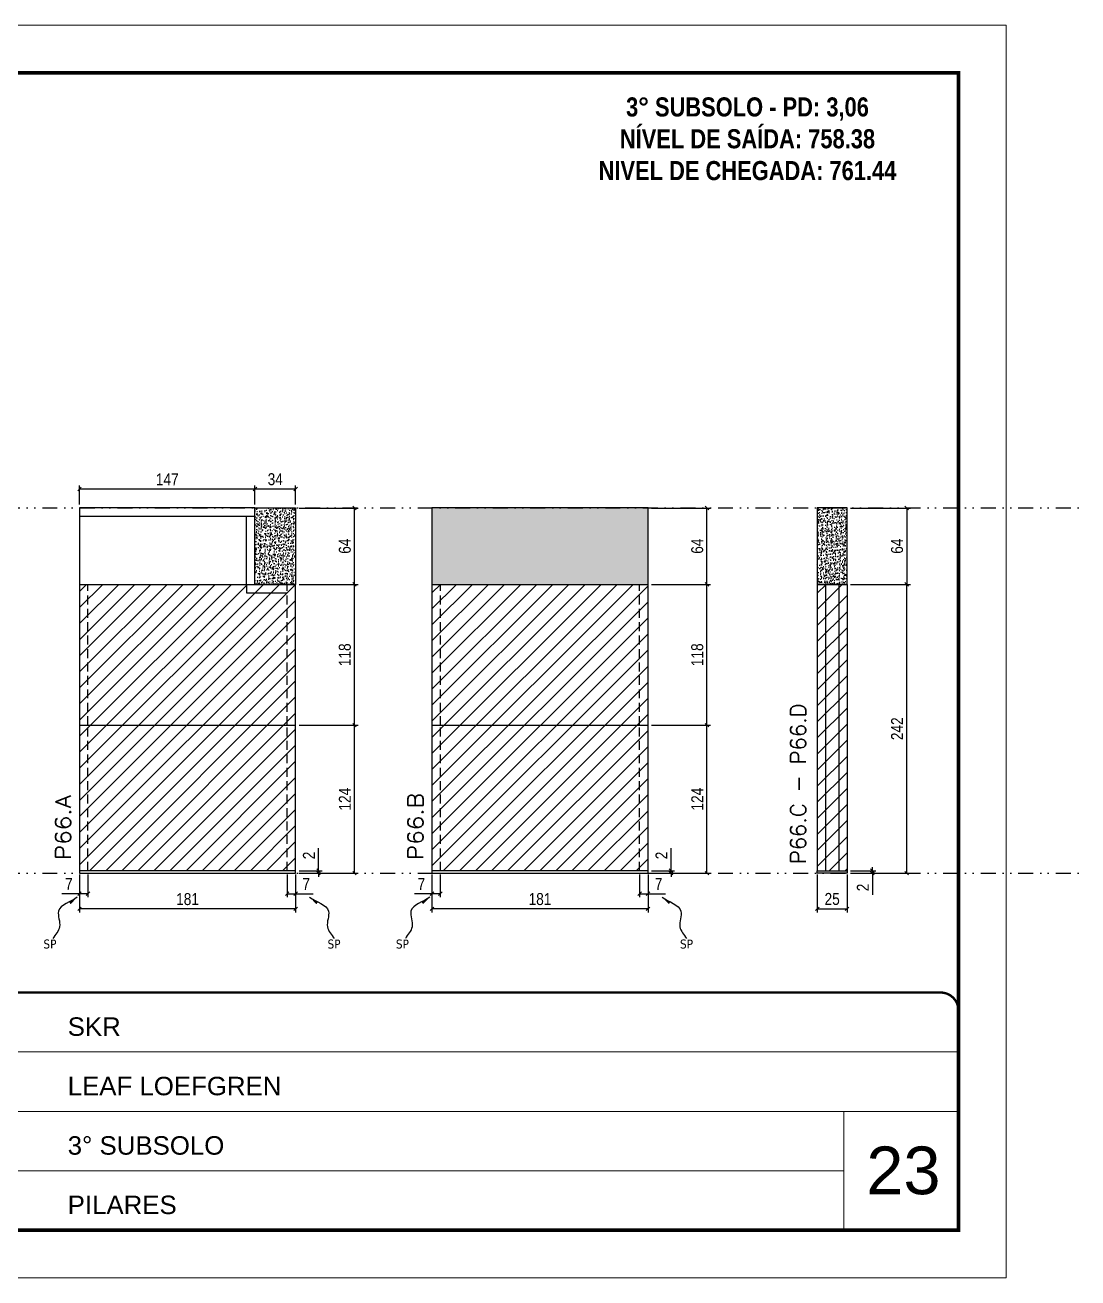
# Model space of a CAD drawing. Header units: millimetres. Extents: x 13777 to 27878, y -21631 to 6985.
# Drawn here: x 18260 to 19142, y 192 to 1242 of the extents above; entities that cross this region are included whole.
import ezdxf

# ---------------------------------------------------------------- set-up
doc = ezdxf.new("R2010")
doc.units = ezdxf.units.MM
for name, pattern in [('CONTINUO', [0]), ('DASHED', [0.75, 0.5, -0.25]), ('DIVIDE2', [0.625, 0.25, -0.125, 0, -0.125, 0, -0.125]), ('HIDDEN', [0.375, 0.25, -0.125])]:
    doc.linetypes.add(name, pattern=pattern)
for name, color, linetype, lineweight in [('CARIMBO', 255, 'Continuous', 9), ('Folhas', 255, 'Continuous', 9), ('Hachura', 251, 'Continuous', 9), ('SARRAFO DE PRESSAO', 251, 'DASHED', 9), ('Texto Seção', 7, 'Continuous', 15)]:
    doc.layers.add(name, color=color, linetype=linetype, lineweight=lineweight)
for name, color, linetype in [('COTA', 241, 'Continuous'), ('NOMENCLATURA', 7, 'Continuous'), ('Nível', 160, 'Continuous'), ('Painéis', 200, 'Continuous'), ('SARR_2.2x7', 40, 'Continuous'), ('Sarrafo de Pressão', 42, 'HIDDEN'), ('texto', 7, 'Continuous')]:
    doc.layers.add(name, color=color, linetype=linetype)
doc.styles.add('ARIAL', font='arial.ttf')
doc.styles.add('COTA TECNICA', font='techl___.ttf', dxfattribs={"height": 10})
doc.styles.add('COTA TECNICA-50', font='techl___.ttf', dxfattribs={"height": 10})
doc.styles.add('REGUA-120', font='ROMANS.shx', dxfattribs={"height": 15})
doc.styles.add('ROMANC', font='techb___.ttf', dxfattribs={"height": 2.5})
doc.styles.get("Standard").update_dxf_attribs({"font": 'arial.ttf'})
doc.styles.add('Tecnologia', font='')
doc.styles.get('Tecnologia').set_extended_font_data('Forgotten Futurist')
doc.dimstyles.new('COTA PAINEL-50', dxfattribs={"dimtxt": 10, "dimasz": 3, "dimexe": 3, "dimexo": 3, "dimgap": 3, "dimtad": 1, "dimdec": 1, "dimzin": 12, "dimdsep": 46, "dimtxsty": 'COTA TECNICA-50', "dimblk1": 'OBLIQUE', "dimblk2": 'OBLIQUE', "dimsah": 1, "dimcen": 0.9, "dimclrd": 4, "dimclre": 4, "dimclrt": 240, "dimadec": 1, "dimazin": 3, "dimtfac": 1, "dimtdec": 1, "dimtmove": 0, "dimatfit": 3, "dimfxl": 1, "dimtolj": 1, "dimtzin": 12, "dimarcsym": 0})
doc.dimstyles.new('PAINEL', dxfattribs={"dimtxt": 10, "dimasz": 3, "dimexe": 3, "dimexo": 3, "dimgap": 3, "dimtad": 1, "dimdec": 1, "dimzin": 12, "dimdsep": 46, "dimtxsty": 'COTA TECNICA', "dimblk1": 'OBLIQUE', "dimblk2": 'OBLIQUE', "dimsah": 1, "dimcen": 0.9, "dimclrd": 4, "dimclre": 4, "dimclrt": 240, "dimadec": 1, "dimazin": 3, "dimtfac": 1, "dimtdec": 1, "dimtmove": 0, "dimatfit": 3, "dimfxl": 1, "dimtolj": 1, "dimtzin": 12, "dimarcsym": 0})
doc.dimstyles.get("Standard").update_dxf_attribs({"dimtxt": 0.18, "dimasz": 0.18, "dimexe": 0.18, "dimexo": 0.0625, "dimgap": 0.09, "dimtad": 0, "dimtih": 1, "dimtoh": 1, "dimdec": 4, "dimzin": 0, "dimdsep": 46, "dimtxsty": 'Standard', "dimcen": 0.09, "dimadec": 0, "dimazin": 0, "dimtfac": 1, "dimtdec": 4, "dimtofl": 0, "dimtmove": 0, "dimatfit": 3, "dimfxl": 1, "dimtolj": 1, "dimtzin": 0, "dimarcsym": 0})

# ---------------------------------------------------------------- blocks, each defined once
blk = doc.blocks.new('9999999999')
at = {"color": 30, "linetype": 'CONTINUO'}
for p, q in [((98564.6, 34230.2), (98564.6, 34429.4)), ((98564.6, 34379.6), (99584, 34379.6)), ((98564.6, 34329.8), (99488, 34329.8)), ((99584, 34329.8), (99488, 34329.8)), ((99488, 34329.8), (99488, 34230.2)), ((98564.6, 34280), (99488, 34280))]:
    blk.add_line(p, q, dxfattribs=at)
at = {"color": 30, "linetype": 'CONTINUO', "const_width": 2}
blk.add_lwpolyline([(99584, 34230.2), (99584, 34414.4, 0.414214), (99569, 34429.4), (98229, 34429.4, 0.414214), (98214, 34414.4), (98214, 34245.2, 0.414214), (98229, 34230.2), (99584, 34230.2)], format="xyb", dxfattribs=at)
at = {"layer": 'Folhas'}
blk.add_lwpolyline([(98139, 34190.2), (99624, 34190.2), (99624, 35240.2), (98139, 35240.2)], close=True, dxfattribs=at)
at = {"layer": 'Folhas', "color": 30, "const_width": 3}
blk.add_lwpolyline([(98214, 34230.2), (99584, 34230.2), (99584, 35200.2), (98214, 35200.2)], close=True, dxfattribs=at)
at = {"color": 7, "linetype": 'Continuous', "ltscale": 5, "style": 'ARIAL'}
for s, height, p in [('SKR', 15.48, (98837.7, 34393.1)), ('LEAF LOEFGREN', 15.483, (98837.7, 34343.3)), ('3° SUBSOLO', 15.48, (98837.7, 34293.5)), ('NOVA SISTEMAS CONSTRUTIVOS', 11.059, (98263.2, 34267.2)), ('PILARES', 15.48, (98837.7, 34243.7))]:
    blk.add_text(s, height=height, dxfattribs=at).set_placement(p)
at = {"layer": 'Folhas', "color": 7, "style": 'Tecnologia', "width": 1.5}
for s, p in [('CLIENTE:', (98573.7, 34397.2)), ('OBRA:', (98573.7, 34347.3)), ('PAVIMENTO:', (98573.7, 34297.5)), ('PROJETO:', (98573.7, 34247.7))]:
    blk.add_text(s, height=14, dxfattribs=at).set_placement(p)
blk = doc.blocks.new('_Oblique')
at = {"color": 0, "linetype": 'ByBlock', "lineweight": -2}
blk.add_line((-0.5, -0.5), (0.5, 0.5), dxfattribs=at)
blk = doc.blocks.new('*D1531')
at = {"layer": 'COTA', "color": 4, "lineweight": -2, "transparency": 16777216}
for p, q in [((18305.6, 530.1), (18305.6, 498.2)), ((18486.6, 530.1), (18486.6, 498.2)), ((18486.6, 501.2), (18305.6, 501.2))]:
    blk.add_line(p, q, dxfattribs=at)
at = {"layer": 'Defpoints', "color": 0, "transparency": 16777216}
for p in [(18305.6, 533.1), (18486.6, 533.1), (18305.6, 501.2)]:
    blk.add_point(p, dxfattribs=at)
at = {"layer": 'COTA', "color": 4, "lineweight": -2, "transparency": 16777216, "xscale": 3, "yscale": 3, "zscale": 3, "rotation": 180}
blk.add_blockref('_Oblique', (18305.6, 501.2), dxfattribs=at)
at = {"layer": 'COTA', "color": 4, "lineweight": -2, "transparency": 16777216, "xscale": 3, "yscale": 3, "zscale": 3}
blk.add_blockref('_Oblique', (18486.6, 501.2), dxfattribs=at)
at = {"layer": 'COTA', "color": 240, "transparency": 16777216, "insert": (18396.1, 509.3), "char_height": 10, "attachment_point": 5, "style": 'COTA TECNICA'}
blk.add_mtext('\\A1;181', dxfattribs=at)
blk = doc.blocks.new('*D1532')
at = {"layer": 'COTA', "color": 4, "lineweight": -2, "transparency": 16777216}
for p, q in [((18479.6, 530.1), (18479.6, 510.9)), ((18486.6, 528.1), (18486.6, 510.9)), ((18479.6, 513.9), (18486.6, 513.9)), ((18486.6, 513.9), (18501.3, 513.9))]:
    blk.add_line(p, q, dxfattribs=at)
at = {"layer": 'Defpoints', "color": 0, "transparency": 16777216}
for p in [(18479.6, 533.1), (18486.6, 531.1), (18486.6, 513.9)]:
    blk.add_point(p, dxfattribs=at)
at = {"layer": 'COTA', "color": 4, "lineweight": -2, "transparency": 16777216, "xscale": 3, "yscale": 3, "zscale": 3, "rotation": 180}
blk.add_blockref('_Oblique', (18479.6, 513.9), dxfattribs=at)
at = {"layer": 'COTA', "color": 4, "lineweight": -2, "transparency": 16777216, "xscale": 3, "yscale": 3, "zscale": 3}
blk.add_blockref('_Oblique', (18486.6, 513.9), dxfattribs=at)
at = {"layer": 'COTA', "color": 240, "transparency": 16777216, "insert": (18495.5, 522), "char_height": 10, "attachment_point": 5, "style": 'COTA TECNICA-50'}
blk.add_mtext('\\A1;7', dxfattribs=at)
blk = doc.blocks.new('*D1533')
at = {"layer": 'COTA', "color": 4, "lineweight": -2, "transparency": 16777216}
for p, q in [((18305.6, 528.1), (18305.6, 510.9)), ((18312.6, 530.1), (18312.6, 510.9)), ((18305.6, 513.9), (18290.9, 513.9)), ((18312.6, 513.9), (18305.6, 513.9))]:
    blk.add_line(p, q, dxfattribs=at)
at = {"layer": 'Defpoints', "color": 0, "transparency": 16777216}
for p in [(18305.6, 531.1), (18312.6, 533.1), (18305.6, 513.9)]:
    blk.add_point(p, dxfattribs=at)
at = {"layer": 'COTA', "color": 4, "lineweight": -2, "transparency": 16777216, "xscale": 3, "yscale": 3, "zscale": 3, "rotation": 180}
blk.add_blockref('_Oblique', (18305.6, 513.9), dxfattribs=at)
at = {"layer": 'COTA', "color": 4, "lineweight": -2, "transparency": 16777216, "xscale": 3, "yscale": 3, "zscale": 3}
blk.add_blockref('_Oblique', (18312.6, 513.9), dxfattribs=at)
at = {"layer": 'COTA', "color": 240, "transparency": 16777216, "insert": (18296.7, 522), "char_height": 10, "attachment_point": 5, "style": 'COTA TECNICA-50'}
blk.add_mtext('\\A1;7', dxfattribs=at)
blk = doc.blocks.new('*D1534')
at = {"layer": 'COTA', "color": 4, "lineweight": -2, "transparency": 16777216}
for p, q in [((18505.8, 533.1), (18505.8, 551.9)), ((18489.6, 533.1), (18508.8, 533.1)), ((18489.6, 531.1), (18508.8, 531.1)), ((18505.8, 531.1), (18505.8, 533.1)), ((18505.8, 531.1), (18505.8, 528.1))]:
    blk.add_line(p, q, dxfattribs=at)
at = {"layer": 'Defpoints', "color": 0, "transparency": 16777216}
for p in [(18486.6, 533.1), (18486.6, 531.1), (18505.8, 531.1)]:
    blk.add_point(p, dxfattribs=at)
at = {"layer": 'COTA', "color": 4, "lineweight": -2, "transparency": 16777216, "xscale": 3, "yscale": 3, "zscale": 3}
for p, rotation in [((18505.8, 533.1), 270), ((18505.8, 531.1), 90)]:
    blk.add_blockref('_Oblique', p, dxfattribs=dict(at, rotation=rotation))
at = {"layer": 'COTA', "color": 240, "transparency": 16777216, "insert": (18497.8, 545.9), "char_height": 10, "attachment_point": 5, "rotation": 90, "style": 'COTA TECNICA-50'}
blk.add_mtext('\\A1;2', dxfattribs=at)
blk = doc.blocks.new('*D1535')
at = {"layer": 'COTA', "color": 4, "lineweight": -2, "transparency": 16777216}
for p, q in [((18489.6, 773.1), (18539, 773.1)), ((18536, 655.1), (18536, 773.1)), ((18489.6, 655.1), (18539, 655.1))]:
    blk.add_line(p, q, dxfattribs=at)
at = {"layer": 'Defpoints', "color": 0, "transparency": 16777216}
for p in [(18486.6, 773.1), (18536, 773.1), (18486.6, 655.1)]:
    blk.add_point(p, dxfattribs=at)
at = {"layer": 'COTA', "color": 4, "lineweight": -2, "transparency": 16777216, "xscale": 3, "yscale": 3, "zscale": 3}
for p, rotation in [((18536, 773.1), 90), ((18536, 655.1), 270)]:
    blk.add_blockref('_Oblique', p, dxfattribs=dict(at, rotation=rotation))
at = {"layer": 'COTA', "color": 240, "transparency": 16777216, "insert": (18527.9, 714.1), "char_height": 10, "attachment_point": 5, "rotation": 90, "style": 'COTA TECNICA-50'}
blk.add_mtext('\\A1;118', dxfattribs=at)
blk = doc.blocks.new('*D1536')
at = {"layer": 'COTA', "color": 4, "lineweight": -2, "transparency": 16777216}
for p, q in [((18489.6, 837.1), (18539, 837.1)), ((18536, 773.1), (18536, 837.1)), ((18489.6, 773.1), (18539, 773.1))]:
    blk.add_line(p, q, dxfattribs=at)
at = {"layer": 'Defpoints', "color": 0, "transparency": 16777216}
for p in [(18486.6, 837.1), (18536, 837.1), (18486.6, 773.1)]:
    blk.add_point(p, dxfattribs=at)
at = {"layer": 'COTA', "color": 4, "lineweight": -2, "transparency": 16777216, "xscale": 3, "yscale": 3, "zscale": 3}
for p, rotation in [((18536, 837.1), 90), ((18536, 773.1), 270)]:
    blk.add_blockref('_Oblique', p, dxfattribs=dict(at, rotation=rotation))
at = {"layer": 'COTA', "color": 240, "transparency": 16777216, "insert": (18527.9, 805.1), "char_height": 10, "attachment_point": 5, "rotation": 90, "style": 'COTA TECNICA-50'}
blk.add_mtext('\\A1;64', dxfattribs=at)
blk = doc.blocks.new('*D1541')
at = {"layer": 'COTA', "color": 4, "linetype": 'ByBlock', "lineweight": -2, "transparency": 16777216}
for p, q in [((18489.6, 655.1), (18539, 655.1)), ((18536, 531.1), (18536, 655.1)), ((18489.6, 531.1), (18539, 531.1))]:
    blk.add_line(p, q, dxfattribs=at)
at = {"layer": 'Defpoints', "color": 0, "linetype": 'ByBlock', "transparency": 16777216}
for p in [(18486.6, 655.1), (18536, 655.1), (18486.6, 531.1)]:
    blk.add_point(p, dxfattribs=at)
at = {"layer": 'COTA', "color": 4, "linetype": 'ByBlock', "lineweight": -2, "transparency": 16777216, "xscale": 3, "yscale": 3, "zscale": 3}
for p, rotation in [((18536, 655.1), 90), ((18536, 531.1), 270)]:
    blk.add_blockref('_Oblique', p, dxfattribs=dict(at, rotation=rotation))
at = {"layer": 'COTA', "color": 240, "linetype": 'ByBlock', "transparency": 16777216, "insert": (18527.9, 593.1), "char_height": 10, "attachment_point": 5, "rotation": 90, "style": 'COTA TECNICA'}
blk.add_mtext('\\A1;124', dxfattribs=at)
blk = doc.blocks.new('*D1542')
at = {"layer": 'COTA', "color": 4, "linetype": 'ByBlock', "lineweight": -2, "transparency": 16777216}
for p, q in [((18489.6, 655.1), (18539, 655.1)), ((18536, 531.1), (18536, 655.1)), ((18489.6, 531.1), (18539, 531.1))]:
    blk.add_line(p, q, dxfattribs=at)
at = {"layer": 'Defpoints', "color": 0, "linetype": 'ByBlock', "transparency": 16777216}
for p in [(18486.6, 655.1), (18536, 655.1), (18486.6, 531.1)]:
    blk.add_point(p, dxfattribs=at)
at = {"layer": 'COTA', "color": 4, "linetype": 'ByBlock', "lineweight": -2, "transparency": 16777216, "xscale": 3, "yscale": 3, "zscale": 3}
for p, rotation in [((18536, 655.1), 90), ((18536, 531.1), 270)]:
    blk.add_blockref('_Oblique', p, dxfattribs=dict(at, rotation=rotation))
at = {"layer": 'COTA', "color": 240, "linetype": 'ByBlock', "transparency": 16777216, "insert": (18527.9, 593.1), "char_height": 10, "attachment_point": 5, "rotation": 90, "style": 'COTA TECNICA'}
blk.add_mtext('\\A1;124', dxfattribs=at)
blk = doc.blocks.new('*D1515')
at = {"layer": 'COTA', "color": 4, "lineweight": -2, "transparency": 16777216}
for p, q in [((18923.7, 530.1), (18923.7, 498.2)), ((18948.7, 530.1), (18948.7, 498.2)), ((18923.7, 501.2), (18948.7, 501.2))]:
    blk.add_line(p, q, dxfattribs=at)
at = {"layer": 'Defpoints', "color": 0, "transparency": 16777216}
for p in [(18923.7, 533.1), (18948.7, 533.1), (18948.7, 501.2)]:
    blk.add_point(p, dxfattribs=at)
at = {"layer": 'COTA', "color": 4, "lineweight": -2, "transparency": 16777216, "xscale": 3, "yscale": 3, "zscale": 3, "rotation": 180}
blk.add_blockref('_Oblique', (18923.7, 501.2), dxfattribs=at)
at = {"layer": 'COTA', "color": 4, "lineweight": -2, "transparency": 16777216, "xscale": 3, "yscale": 3, "zscale": 3}
blk.add_blockref('_Oblique', (18948.7, 501.2), dxfattribs=at)
at = {"layer": 'COTA', "color": 240, "transparency": 16777216, "insert": (18936.2, 509.4), "char_height": 10, "attachment_point": 5, "style": 'COTA TECNICA'}
blk.add_mtext('\\A1;25', dxfattribs=at)
blk = doc.blocks.new('*D1516')
at = {"layer": 'COTA', "color": 4, "lineweight": -2, "transparency": 16777216}
for p, q in [((18969.9, 533.1), (18969.9, 536.1)), ((18951.7, 533.1), (18972.9, 533.1)), ((18951.7, 531.1), (18972.9, 531.1)), ((18969.9, 533.1), (18969.9, 531.1)), ((18969.9, 531.1), (18969.9, 513))]:
    blk.add_line(p, q, dxfattribs=at)
at = {"layer": 'Defpoints', "color": 0, "transparency": 16777216}
for p in [(18948.7, 533.1), (18948.7, 531.1), (18969.9, 533.1)]:
    blk.add_point(p, dxfattribs=at)
at = {"layer": 'COTA', "color": 4, "lineweight": -2, "transparency": 16777216, "xscale": 3, "yscale": 3, "zscale": 3}
for p, rotation in [((18969.9, 533.1), 270), ((18969.9, 531.1), 90)]:
    blk.add_blockref('_Oblique', p, dxfattribs=dict(at, rotation=rotation))
at = {"layer": 'COTA', "color": 240, "transparency": 16777216, "insert": (18961.9, 519.1), "char_height": 10, "attachment_point": 5, "rotation": 90, "style": 'COTA TECNICA-50'}
blk.add_mtext('\\A1;2', dxfattribs=at)
blk = doc.blocks.new('*D1537')
at = {"layer": 'COTA', "color": 4, "linetype": 'ByBlock', "lineweight": -2, "transparency": 16777216}
for p, q in [((18951.7, 837.1), (19001.7, 837.1)), ((18998.7, 837.1), (18998.7, 773.1)), ((18951.7, 773.1), (19001.7, 773.1))]:
    blk.add_line(p, q, dxfattribs=at)
at = {"layer": 'Defpoints', "color": 0, "linetype": 'ByBlock', "transparency": 16777216}
for p in [(18948.7, 837.1), (18948.7, 773.1), (18998.7, 773.1)]:
    blk.add_point(p, dxfattribs=at)
at = {"layer": 'COTA', "color": 4, "linetype": 'ByBlock', "lineweight": -2, "transparency": 16777216, "xscale": 3, "yscale": 3, "zscale": 3}
for p, rotation in [((18998.7, 837.1), 90), ((18998.7, 773.1), 270)]:
    blk.add_blockref('_Oblique', p, dxfattribs=dict(at, rotation=rotation))
at = {"layer": 'COTA', "color": 240, "linetype": 'ByBlock', "transparency": 16777216, "insert": (18990.6, 805.1), "char_height": 10, "attachment_point": 5, "rotation": 90, "style": 'COTA TECNICA'}
blk.add_mtext('\\A1;64', dxfattribs=at)
blk = doc.blocks.new('*D1517')
at = {"layer": 'COTA', "color": 4, "lineweight": -2, "transparency": 16777216}
for p, q in [((18951.7, 773.1), (19001.7, 773.1)), ((18998.7, 531.1), (18998.7, 773.1)), ((18951.7, 531.1), (19001.7, 531.1))]:
    blk.add_line(p, q, dxfattribs=at)
at = {"layer": 'Defpoints', "color": 0, "transparency": 16777216}
for p in [(18948.7, 773.1), (18998.7, 773.1), (18948.7, 531.1)]:
    blk.add_point(p, dxfattribs=at)
at = {"layer": 'COTA', "color": 4, "lineweight": -2, "transparency": 16777216, "xscale": 3, "yscale": 3, "zscale": 3}
for p, rotation in [((18998.7, 773.1), 90), ((18998.7, 531.1), 270)]:
    blk.add_blockref('_Oblique', p, dxfattribs=dict(at, rotation=rotation))
at = {"layer": 'COTA', "color": 240, "transparency": 16777216, "insert": (18990.6, 652.1), "char_height": 10, "attachment_point": 5, "rotation": 90, "style": 'COTA TECNICA-50'}
blk.add_mtext('\\A1;242', dxfattribs=at)
blk = doc.blocks.new('*D1543')
at = {"layer": 'COTA', "color": 4, "lineweight": -2, "transparency": 16777216}
for p, q in [((18305.6, 840.1), (18305.6, 856)), ((18452.6, 853), (18305.6, 853)), ((18452.6, 840.1), (18452.6, 856))]:
    blk.add_line(p, q, dxfattribs=at)
at = {"layer": 'Defpoints', "color": 0, "transparency": 16777216}
for p in [(18305.6, 853), (18305.6, 837.1), (18452.6, 837.1)]:
    blk.add_point(p, dxfattribs=at)
at = {"layer": 'COTA', "color": 4, "lineweight": -2, "transparency": 16777216, "xscale": 3, "yscale": 3, "zscale": 3, "rotation": 180}
blk.add_blockref('_Oblique', (18305.6, 853), dxfattribs=at)
at = {"layer": 'COTA', "color": 4, "lineweight": -2, "transparency": 16777216, "xscale": 3, "yscale": 3, "zscale": 3}
blk.add_blockref('_Oblique', (18452.6, 853), dxfattribs=at)
at = {"layer": 'COTA', "color": 240, "transparency": 16777216, "insert": (18379.1, 861.1), "char_height": 10, "attachment_point": 5, "style": 'COTA TECNICA'}
blk.add_mtext('\\A1;147', dxfattribs=at)
blk = doc.blocks.new('*D1544')
at = {"layer": 'COTA', "color": 4, "lineweight": -2, "transparency": 16777216}
for p, q in [((18452.6, 840.1), (18452.6, 856)), ((18486.6, 853), (18452.6, 853)), ((18486.6, 840.1), (18486.6, 856))]:
    blk.add_line(p, q, dxfattribs=at)
at = {"layer": 'Defpoints', "color": 0, "transparency": 16777216}
for p in [(18452.6, 853), (18452.6, 837.1), (18486.6, 837.1)]:
    blk.add_point(p, dxfattribs=at)
at = {"layer": 'COTA', "color": 4, "lineweight": -2, "transparency": 16777216, "xscale": 3, "yscale": 3, "zscale": 3, "rotation": 180}
blk.add_blockref('_Oblique', (18452.6, 853), dxfattribs=at)
at = {"layer": 'COTA', "color": 4, "lineweight": -2, "transparency": 16777216, "xscale": 3, "yscale": 3, "zscale": 3}
blk.add_blockref('_Oblique', (18486.6, 853), dxfattribs=at)
at = {"layer": 'COTA', "color": 240, "transparency": 16777216, "insert": (18469.6, 861.2), "char_height": 10, "attachment_point": 5, "style": 'COTA TECNICA'}
blk.add_mtext('\\A1;34', dxfattribs=at)
blk = doc.blocks.new('*D1545')
at = {"layer": 'COTA', "color": 4, "lineweight": -2, "transparency": 16777216}
for p, q in [((18600.9, 530.1), (18600.9, 498.2)), ((18781.9, 530.1), (18781.9, 498.2)), ((18781.9, 501.2), (18600.9, 501.2))]:
    blk.add_line(p, q, dxfattribs=at)
at = {"layer": 'Defpoints', "color": 0, "transparency": 16777216}
for p in [(18600.9, 533.1), (18781.9, 533.1), (18600.9, 501.2)]:
    blk.add_point(p, dxfattribs=at)
at = {"layer": 'COTA', "color": 4, "lineweight": -2, "transparency": 16777216, "xscale": 3, "yscale": 3, "zscale": 3, "rotation": 180}
blk.add_blockref('_Oblique', (18600.9, 501.2), dxfattribs=at)
at = {"layer": 'COTA', "color": 4, "lineweight": -2, "transparency": 16777216, "xscale": 3, "yscale": 3, "zscale": 3}
blk.add_blockref('_Oblique', (18781.9, 501.2), dxfattribs=at)
at = {"layer": 'COTA', "color": 240, "transparency": 16777216, "insert": (18691.4, 509.3), "char_height": 10, "attachment_point": 5, "style": 'COTA TECNICA'}
blk.add_mtext('\\A1;181', dxfattribs=at)
blk = doc.blocks.new('*D1546')
at = {"layer": 'COTA', "color": 4, "lineweight": -2, "transparency": 16777216}
for p, q in [((18774.9, 530.1), (18774.9, 510.9)), ((18781.9, 528.1), (18781.9, 510.9)), ((18774.9, 513.9), (18781.9, 513.9)), ((18781.9, 513.9), (18796.6, 513.9))]:
    blk.add_line(p, q, dxfattribs=at)
at = {"layer": 'Defpoints', "color": 0, "transparency": 16777216}
for p in [(18774.9, 533.1), (18781.9, 531.1), (18781.9, 513.9)]:
    blk.add_point(p, dxfattribs=at)
at = {"layer": 'COTA', "color": 4, "lineweight": -2, "transparency": 16777216, "xscale": 3, "yscale": 3, "zscale": 3, "rotation": 180}
blk.add_blockref('_Oblique', (18774.9, 513.9), dxfattribs=at)
at = {"layer": 'COTA', "color": 4, "lineweight": -2, "transparency": 16777216, "xscale": 3, "yscale": 3, "zscale": 3}
blk.add_blockref('_Oblique', (18781.9, 513.9), dxfattribs=at)
at = {"layer": 'COTA', "color": 240, "transparency": 16777216, "insert": (18790.8, 522), "char_height": 10, "attachment_point": 5, "style": 'COTA TECNICA-50'}
blk.add_mtext('\\A1;7', dxfattribs=at)
blk = doc.blocks.new('*D1547')
at = {"layer": 'COTA', "color": 4, "lineweight": -2, "transparency": 16777216}
for p, q in [((18600.9, 528.1), (18600.9, 510.9)), ((18607.9, 530.1), (18607.9, 510.9)), ((18600.9, 513.9), (18586.2, 513.9)), ((18607.9, 513.9), (18600.9, 513.9))]:
    blk.add_line(p, q, dxfattribs=at)
at = {"layer": 'Defpoints', "color": 0, "transparency": 16777216}
for p in [(18600.9, 531.1), (18607.9, 533.1), (18600.9, 513.9)]:
    blk.add_point(p, dxfattribs=at)
at = {"layer": 'COTA', "color": 4, "lineweight": -2, "transparency": 16777216, "xscale": 3, "yscale": 3, "zscale": 3, "rotation": 180}
blk.add_blockref('_Oblique', (18600.9, 513.9), dxfattribs=at)
at = {"layer": 'COTA', "color": 4, "lineweight": -2, "transparency": 16777216, "xscale": 3, "yscale": 3, "zscale": 3}
blk.add_blockref('_Oblique', (18607.9, 513.9), dxfattribs=at)
at = {"layer": 'COTA', "color": 240, "transparency": 16777216, "insert": (18592, 522), "char_height": 10, "attachment_point": 5, "style": 'COTA TECNICA-50'}
blk.add_mtext('\\A1;7', dxfattribs=at)
blk = doc.blocks.new('*D1548')
at = {"layer": 'COTA', "color": 4, "lineweight": -2, "transparency": 16777216}
for p, q in [((18801.2, 533.1), (18801.2, 551.9)), ((18784.9, 533.1), (18804.2, 533.1)), ((18784.9, 531.1), (18804.2, 531.1)), ((18801.2, 531.1), (18801.2, 533.1)), ((18801.2, 531.1), (18801.2, 528.1))]:
    blk.add_line(p, q, dxfattribs=at)
at = {"layer": 'Defpoints', "color": 0, "transparency": 16777216}
for p in [(18781.9, 533.1), (18781.9, 531.1), (18801.2, 531.1)]:
    blk.add_point(p, dxfattribs=at)
at = {"layer": 'COTA', "color": 4, "lineweight": -2, "transparency": 16777216, "xscale": 3, "yscale": 3, "zscale": 3}
for p, rotation in [((18801.2, 533.1), 270), ((18801.2, 531.1), 90)]:
    blk.add_blockref('_Oblique', p, dxfattribs=dict(at, rotation=rotation))
at = {"layer": 'COTA', "color": 240, "transparency": 16777216, "insert": (18793.2, 545.9), "char_height": 10, "attachment_point": 5, "rotation": 90, "style": 'COTA TECNICA-50'}
blk.add_mtext('\\A1;2', dxfattribs=at)
blk = doc.blocks.new('*D1549')
at = {"layer": 'COTA', "color": 4, "lineweight": -2, "transparency": 16777216}
for p, q in [((18784.9, 773.1), (18834.3, 773.1)), ((18831.3, 655.1), (18831.3, 773.1)), ((18784.9, 655.1), (18834.3, 655.1))]:
    blk.add_line(p, q, dxfattribs=at)
at = {"layer": 'Defpoints', "color": 0, "transparency": 16777216}
for p in [(18781.9, 773.1), (18831.3, 773.1), (18781.9, 655.1)]:
    blk.add_point(p, dxfattribs=at)
at = {"layer": 'COTA', "color": 4, "lineweight": -2, "transparency": 16777216, "xscale": 3, "yscale": 3, "zscale": 3}
for p, rotation in [((18831.3, 773.1), 90), ((18831.3, 655.1), 270)]:
    blk.add_blockref('_Oblique', p, dxfattribs=dict(at, rotation=rotation))
at = {"layer": 'COTA', "color": 240, "transparency": 16777216, "insert": (18823.2, 714.1), "char_height": 10, "attachment_point": 5, "rotation": 90, "style": 'COTA TECNICA-50'}
blk.add_mtext('\\A1;118', dxfattribs=at)
blk = doc.blocks.new('*D1550')
at = {"layer": 'COTA', "color": 4, "linetype": 'ByBlock', "lineweight": -2, "transparency": 16777216}
for p, q in [((18784.9, 655.1), (18834.3, 655.1)), ((18831.3, 531.1), (18831.3, 655.1)), ((18784.9, 531.1), (18834.3, 531.1))]:
    blk.add_line(p, q, dxfattribs=at)
at = {"layer": 'Defpoints', "color": 0, "linetype": 'ByBlock', "transparency": 16777216}
for p in [(18781.9, 655.1), (18831.3, 655.1), (18781.9, 531.1)]:
    blk.add_point(p, dxfattribs=at)
at = {"layer": 'COTA', "color": 4, "linetype": 'ByBlock', "lineweight": -2, "transparency": 16777216, "xscale": 3, "yscale": 3, "zscale": 3}
for p, rotation in [((18831.3, 655.1), 90), ((18831.3, 531.1), 270)]:
    blk.add_blockref('_Oblique', p, dxfattribs=dict(at, rotation=rotation))
at = {"layer": 'COTA', "color": 240, "linetype": 'ByBlock', "transparency": 16777216, "insert": (18823.2, 593.1), "char_height": 10, "attachment_point": 5, "rotation": 90, "style": 'COTA TECNICA'}
blk.add_mtext('\\A1;124', dxfattribs=at)
blk = doc.blocks.new('*D1551')
at = {"layer": 'COTA', "color": 4, "linetype": 'ByBlock', "lineweight": -2, "transparency": 16777216}
for p, q in [((18784.9, 655.1), (18834.3, 655.1)), ((18831.3, 531.1), (18831.3, 655.1)), ((18784.9, 531.1), (18834.3, 531.1))]:
    blk.add_line(p, q, dxfattribs=at)
at = {"layer": 'Defpoints', "color": 0, "linetype": 'ByBlock', "transparency": 16777216}
for p in [(18781.9, 655.1), (18831.3, 655.1), (18781.9, 531.1)]:
    blk.add_point(p, dxfattribs=at)
at = {"layer": 'COTA', "color": 4, "linetype": 'ByBlock', "lineweight": -2, "transparency": 16777216, "xscale": 3, "yscale": 3, "zscale": 3}
for p, rotation in [((18831.3, 655.1), 90), ((18831.3, 531.1), 270)]:
    blk.add_blockref('_Oblique', p, dxfattribs=dict(at, rotation=rotation))
at = {"layer": 'COTA', "color": 240, "linetype": 'ByBlock', "transparency": 16777216, "insert": (18823.2, 593.1), "char_height": 10, "attachment_point": 5, "rotation": 90, "style": 'COTA TECNICA'}
blk.add_mtext('\\A1;124', dxfattribs=at)
blk = doc.blocks.new('*D1552')
at = {"layer": 'COTA', "color": 4, "lineweight": -2, "transparency": 16777216}
for p, q in [((18784.9, 837.1), (18834.3, 837.1)), ((18831.3, 773.1), (18831.3, 837.1)), ((18784.9, 773.1), (18834.3, 773.1))]:
    blk.add_line(p, q, dxfattribs=at)
at = {"layer": 'Defpoints', "color": 0, "transparency": 16777216}
for p in [(18781.9, 837.1), (18831.3, 837.1), (18781.9, 773.1)]:
    blk.add_point(p, dxfattribs=at)
at = {"layer": 'COTA', "color": 4, "lineweight": -2, "transparency": 16777216, "xscale": 3, "yscale": 3, "zscale": 3}
for p, rotation in [((18831.3, 837.1), 90), ((18831.3, 773.1), 270)]:
    blk.add_blockref('_Oblique', p, dxfattribs=dict(at, rotation=rotation))
at = {"layer": 'COTA', "color": 240, "transparency": 16777216, "insert": (18823.2, 805.1), "char_height": 10, "attachment_point": 5, "rotation": 90, "style": 'COTA TECNICA'}
blk.add_mtext('\\A1;64', dxfattribs=at)

msp = doc.modelspace()

# ---------------------------------------------------------------- hatches: boundary and pattern name
at = {"layer": 'COTA'}
h = msp.add_hatch(dxfattribs=at)
h.set_pattern_fill('AR-CONC', color=256, scale=0.03)
h.paths.add_polyline_path([(18452.59, 773.13), (18486.59, 773.13), (18486.59, 837.13), (18452.59, 837.13)])
h = msp.add_hatch(dxfattribs=at)
h.set_pattern_fill('AR-CONC', color=256, scale=0.03)
h.paths.add_polyline_path([(18781.91, 773.13), (18781.91, 837.13), (18600.91, 837.13), (18600.91, 773.13)])
h = msp.add_hatch(dxfattribs=at)
h.set_pattern_fill('AR-CONC', color=256, scale=0.03)
h.paths.add_polyline_path([(18948.69, 837.13), (18923.69, 837.13), (18923.69, 773.11), (18948.69, 773.11)])
at = {"layer": 'Hachura', "linetype": 'ByBlock'}
h = msp.add_hatch(dxfattribs=at)
h.set_pattern_fill('ANSI31', color=256, scale=3)
h.paths.add_polyline_path([(18305.59, 773.13), (18305.59, 655.13), (18486.59, 655.13), (18486.59, 773.13)])
h.paths.add_polyline_path([(18305.59, 655.13), (18305.59, 533.13), (18486.59, 533.13), (18486.59, 655.13)])
h.paths.add_polyline_path([(18600.91, 655.13), (18600.91, 533.13), (18781.91, 533.13), (18781.91, 655.13)])
h.paths.add_polyline_path([(18781.91, 655.13), (18781.91, 773.13), (18600.91, 773.13), (18600.91, 655.13)])
h.paths.add_polyline_path([(18948.69, 773.11), (18923.69, 773.11), (18923.69, 533.13), (18948.69, 533.13)])

# ---------------------------------------------------------------- linework, layer by layer
at = {"layer": 'COTA'}
msp.add_line((18445.59, 773.13), (18445.59, 766.13), dxfattribs=at)
for points in [[(18452.59, 837.13), (18486.59, 837.13), (18486.59, 773.13), (18452.59, 773.13)], [(18600.91, 773.13), (18781.91, 773.13), (18781.91, 837.13), (18600.91, 837.13)]]:
    msp.add_lwpolyline(points, close=True, dxfattribs=at)
at = {"layer": 'COTA', "linetype": 'ByBlock'}
msp.add_lwpolyline([(18923.69, 773.11), (18948.69, 773.11), (18948.69, 837.13), (18923.69, 837.13)], close=True, dxfattribs=at)
at = {"layer": 'Nível', "color": 4, "linetype": 'DIVIDE2', "ltscale": 50}
for p, q in [((13777.11, 837.13), (21531.15, 837.13)), ((13777.11, 531.13), (21531.15, 531.13))]:
    msp.add_line(p, q, dxfattribs=at)
at = {"layer": 'Painéis'}
for p, q in [((18452.59, 837.13), (18305.59, 837.13)), ((18305.59, 837.13), (18305.59, 533.13)), ((18452.59, 773.13), (18452.59, 837.13)), ((18305.59, 773.13), (18486.59, 773.13)), ((18486.59, 533.13), (18486.59, 773.13)), ((18600.91, 773.13), (18781.91, 773.13)), ((18600.91, 773.13), (18600.91, 533.13)), ((18781.91, 533.13), (18781.91, 773.13)), ((18923.69, 773.11), (18923.69, 533.13)), ((18923.69, 773.11), (18948.69, 773.11)), ((18948.69, 773.11), (18923.69, 773.11)), ((18948.69, 773.11), (18948.69, 533.13)), ((18305.59, 655.13), (18486.59, 655.13)), ((18600.91, 655.13), (18781.91, 655.13)), ((18923.69, 533.13), (18948.69, 533.13)), ((18923.69, 533.13), (18948.69, 533.13)), ((18923.69, 531.13), (18923.69, 533.13)), ((18948.69, 531.13), (18923.69, 531.13)), ((18948.69, 533.13), (18948.69, 531.13))]:
    msp.add_line(p, q, dxfattribs=at)
for points in [[(18486.59, 533.13), (18305.59, 533.13), (18305.59, 531.13), (18486.59, 531.13)], [(18781.91, 533.13), (18600.91, 533.13), (18600.91, 531.13), (18781.91, 531.13)]]:
    msp.add_lwpolyline(points, close=True, dxfattribs=at)
at = {"layer": 'SARR_2.2x7'}
for p, q in [((18452.59, 830.13), (18305.59, 830.13)), ((18445.59, 773.13), (18445.59, 830.13)), ((18930.69, 773.13), (18930.69, 533.13)), ((18941.69, 773.13), (18941.69, 533.13)), ((18445.59, 766.13), (18479.59, 766.13))]:
    msp.add_line(p, q, dxfattribs=at)
at = {"layer": 'Sarrafo de Pressão', "ltscale": 30}
for p, q in [((18312.59, 655.13), (18312.59, 773.13)), ((18479.59, 655.13), (18479.59, 773.13)), ((18607.91, 655.13), (18607.91, 773.13)), ((18774.91, 655.13), (18774.91, 773.13)), ((18312.59, 533.13), (18312.59, 655.13)), ((18479.59, 533.13), (18479.59, 655.13)), ((18607.91, 533.13), (18607.91, 655.13)), ((18774.91, 533.13), (18774.91, 655.13))]:
    msp.add_line(p, q, dxfattribs=at)

# ---------------------------------------------------------------- block references
at = {"layer": 'SARRAFO DE PRESSAO', "color": 6, "linetype": 'ByBlock'}
msp.add_blockref('9999999999', (-80542.01, -33998.35), dxfattribs=at)

# ---------------------------------------------------------------- texts
at = {"layer": 'CARIMBO', "style": 'ARIAL'}
msp.add_text('23', height=40, dxfattribs=at).set_placement((18964.83, 262))
at = {"layer": 'NOMENCLATURA', "color": 2, "insert": (18865.25, 1207.91), "char_height": 16, "attachment_point": 2, "style": 'ROMANC'}
msp.add_mtext_dynamic_manual_height_columns('\\P3° SUBSOLO - PD: 3,06\\PNÍVEL DE SAÍDA: 758.38\\PNIVEL DE CHEGADA: 761.44', width=300.2766, gutter_width=1, heights=[0], dxfattribs=at)
at = {"layer": 'texto', "color": 0, "char_height": 7.5, "attachment_point": 5}
for insert in [(18280.81, 471.64), (18518.84, 471.64), (18576.13, 471.64), (18814.16, 471.64)]:
    msp.add_mtext('{\\fTahoma|b0|i0|c0|p34;\\C4;SP}', dxfattribs=dict(at, insert=insert))
at = {"layer": 'Texto Seção', "style": 'REGUA-120', "width": 1.1}
for s, p in [('P66.A', (18298.34, 541.9)), ('P66.B', (18593.66, 541.9))]:
    msp.add_text(s, height=13, rotation=90, dxfattribs=at).set_placement(p)
at = {"layer": 'Texto Seção', "insert": (18914.24, 538.55), "char_height": 13, "width": 370.6998, "attachment_point": 7, "rotation": 90, "style": 'REGUA-120'}
msp.add_mtext('P66.C - P66.D', dxfattribs=at)

# ---------------------------------------------------------------- dimensions: what is measured, and where the dimension line sits
at = {"layer": 'COTA'}
for base, p1, p2, dimstyle, picture, middle in [((18305.59, 853), (18452.59, 837.13), (18305.59, 837.13), 'PAINEL', '*D1543', (18379.09, 861.07)), ((18452.59, 853), (18486.59, 837.13), (18452.59, 837.13), 'PAINEL', '*D1544', (18469.59, 861.22)), ((18486.59, 513.89), (18479.59, 533.13), (18486.59, 531.13), 'COTA PAINEL-50', '*D1532', (18495.45, 521.97)), ((18781.91, 513.89), (18774.91, 533.13), (18781.91, 531.13), 'COTA PAINEL-50', '*D1546', (18790.78, 521.97))]:
    dim = msp.add_linear_dim(base=base, p1=p1, p2=p2, dimstyle=dimstyle, dxfattribs=at)
    dim.commit()
    dim.dimension.update_dxf_attribs({"geometry": picture, "text_midpoint": middle})
for base, p1, p2, angle, dimstyle, picture, middle in [((18535.96, 837.13), (18486.59, 773.13), (18486.59, 837.13), 90, 'COTA PAINEL-50', '*D1536', (18527.85, 805.13)), ((18831.28, 837.13), (18781.91, 773.13), (18781.91, 837.13), 90, 'PAINEL', '*D1552', (18823.17, 805.13)), ((18535.96, 773.13), (18486.59, 655.13), (18486.59, 773.13), 90, 'COTA PAINEL-50', '*D1535', (18527.86, 714.13)), ((18831.28, 773.13), (18781.91, 655.13), (18781.91, 773.13), 90, 'COTA PAINEL-50', '*D1549', (18823.18, 714.13)), ((18998.68, 773.13), (18948.69, 531.13), (18948.69, 773.13), 90, 'COTA PAINEL-50', '*D1517', (18990.6, 652.13)), ((18305.59, 513.89), (18312.59, 533.13), (18305.59, 531.13), 180, 'COTA PAINEL-50', '*D1533', (18296.72, 521.97)), ((18600.91, 513.89), (18607.91, 533.13), (18600.91, 531.13), 180, 'COTA PAINEL-50', '*D1547', (18592.04, 521.97))]:
    dim = msp.add_linear_dim(base=base, p1=p1, p2=p2, angle=angle, dimstyle=dimstyle, dxfattribs=at)
    dim.commit()
    dim.dimension.update_dxf_attribs({"geometry": picture, "text_midpoint": middle})
at = {"layer": 'COTA', "linetype": 'ByBlock'}
dim = msp.add_linear_dim(base=(18998.68, 773.11), p1=(18948.69, 837.13), p2=(18948.69, 773.11), angle=90, dimstyle='PAINEL', dxfattribs=at)
dim.commit()
dim.dimension.update_dxf_attribs({"geometry": '*D1537', "text_midpoint": (18990.57, 805.12)})
for p1, p2, picture, middle in [((18486.59, 531.13), (18486.59, 655.13), '*D1541', (18527.88, 593.13)), ((18486.59, 531.13), (18486.59, 655.13), '*D1542', (18527.88, 593.13)), ((18781.91, 531.13), (18781.91, 655.13), '*D1550', (18823.2, 593.13)), ((18781.91, 531.13), (18781.91, 655.13), '*D1551', (18823.2, 593.13))]:
    dim = msp.add_aligned_dim(p1=p1, p2=p2, distance=-49.37, dimstyle='PAINEL', dxfattribs=at)
    dim.commit()
    dim.dimension.update_dxf_attribs({"geometry": picture, "text_midpoint": middle})
at = {"layer": 'COTA'}
for base, p1, p2, picture, middle in [((18505.85, 531.13), (18486.59, 533.13), (18486.59, 531.13), '*D1534', (18505.85, 545.88)), ((18801.17, 531.13), (18781.91, 533.13), (18781.91, 531.13), '*D1548', (18801.17, 545.88)), ((18969.88, 533.13), (18948.69, 531.13), (18948.69, 533.13), '*D1516', (18969.88, 519.08))]:
    dim = msp.add_linear_dim(base=base, p1=p1, p2=p2, angle=90, dimstyle='COTA PAINEL-50', dxfattribs=at)
    dim.commit()
    dim.dimension.update_dxf_attribs({"geometry": picture, "text_midpoint": middle, "dimtype": 160})
for base, p1, p2, picture, middle in [((18305.59, 501.24), (18486.59, 533.13), (18305.59, 533.13), '*D1531', (18396.09, 509.34)), ((18600.91, 501.24), (18781.91, 533.13), (18600.91, 533.13), '*D1545', (18691.41, 509.34))]:
    dim = msp.add_linear_dim(base=base, p1=p1, p2=p2, angle=180, dimstyle='PAINEL', override={"dimarcsym": 2}, dxfattribs=at)
    dim.commit()
    dim.dimension.update_dxf_attribs({"geometry": picture, "text_midpoint": middle})
dim = msp.add_linear_dim(base=(18948.69, 501.24), p1=(18923.69, 533.13), p2=(18948.69, 533.13), dimstyle='PAINEL', override={"dimarcsym": 2}, dxfattribs=at)
dim.commit()
dim.dimension.update_dxf_attribs({"geometry": '*D1515', "text_midpoint": (18936.19, 509.35)})

# ---------------------------------------------------------------- leaders
at = {"layer": 'COTA', "path_type": 1}
for points in [[(18303.76, 510.95), (18287.97, 499.12), (18288.9, 486.11), (18283.35, 476.33)], [(18498.42, 510.95), (18514.2, 499.12), (18513.28, 486.11), (18518.83, 476.33)], [(18599.08, 510.95), (18583.3, 499.12), (18584.22, 486.11), (18578.67, 476.33)], [(18793.74, 510.95), (18809.52, 499.12), (18808.6, 486.11), (18814.15, 476.33)]]:
    msp.add_leader(points, dimstyle='Standard', override={"dimasz": 8}, dxfattribs=at)

doc.saveas('drawing.dxf')
